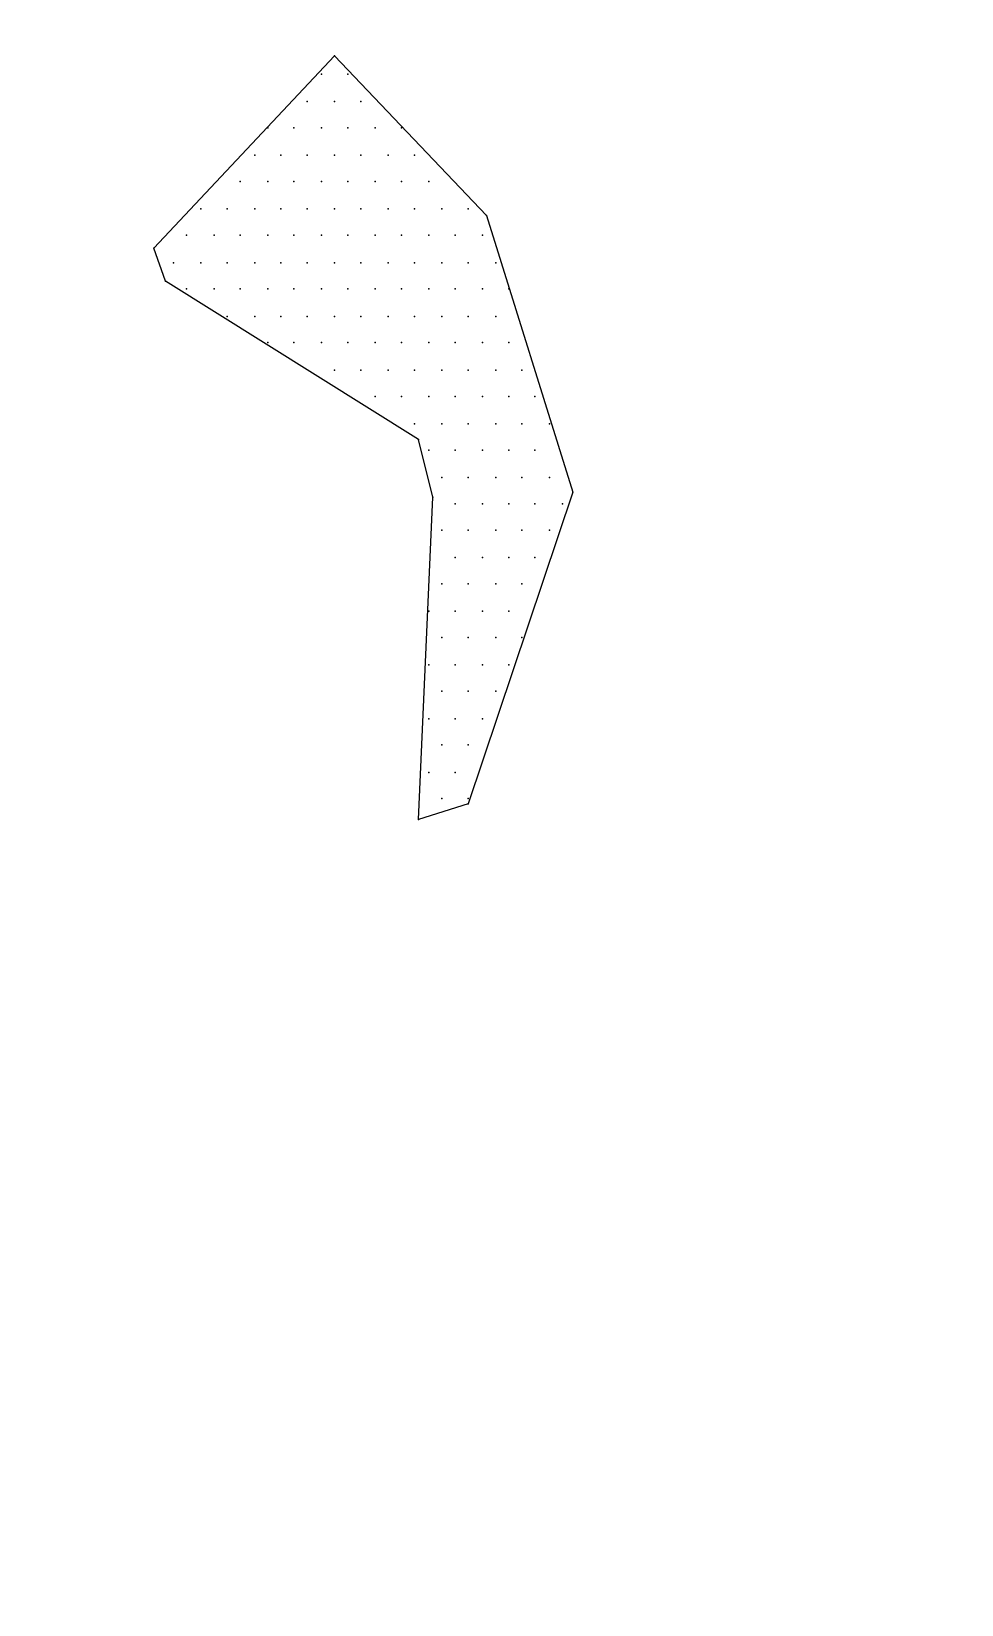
# Model space of a CAD drawing. Extents: x 204392 to 206166, y 706239 to 707835.
# Drawn here: x 204728.74 to 204736.23, y 707756.65 to 707769.32 of the extents above; entities that cross this region are included whole.
import ezdxf

# ---------------------------------------------------------------- set-up
doc = ezdxf.new("R2010")
doc.units = 0
doc.header["$LTSCALE"] = 7
doc.header["$MEASUREMENT"] = 0
doc.layers.add('FNCP001', color=2, linetype='Continuous')
doc.layers.add('KOTERET', color=1, linetype='Continuous')

# ---------------------------------------------------------------- blocks, each defined once
blk = doc.blocks.new('elips')
at = {"layer": 'KOTERET', "color": 1, "linetype": 'Continuous'}
blk.add_lwpolyline([(183470.016, 676895.4537, 0.049045), (183480.4615, 676894.7042, 0.072972), (183495.7682, 676897.3644, 0.125195), (183505.5539, 676902.7006, 0.103069), (183510.8901, 676910.222, 0.035565), (183511.2437, 676911.7474, 0.105225), (183511.0009, 676916.3288, 0.105504), (183506.2242, 676923.6021, 0.107235), (183498.7609, 676928.3419, 0.064474), (183486.278, 676931.7833, 0.055181), (183475.1886, 676932.1158, 0.081162), (183462.1621, 676929.4398, 0.05669), (183453.886, 676925.1539, 0.171614), (183447.8425, 676918.1287, 0.076301), (183446.9293, 676914.0117, 0.117637), (183448.3967, 676907.7307, 0.130118), (183453.0995, 676902.3945, 0.070334), (183462.7691, 676897.2958, 0.047983), (183470.016, 676895.4537)], format="xyb", dxfattribs=at)
at = {"layer": 'KOTERET', "color": 2, "linetype": 'Continuous'}
for points in [[(183470.4119, 676929.1178), (183471.1403, 676929.8937)], [(183471.1403, 676929.8937), (183471.7525, 676929.2498)], [(183471.0875, 676929.8198), (183471.0875, 676929.8198)], [(183471.1931, 676929.8198), (183471.1931, 676929.8198)], [(183471.0294, 676929.709), (183471.0294, 676929.709)], [(183471.1403, 676929.709), (183471.1403, 676929.709)], [(183471.2458, 676929.709), (183471.2458, 676929.709)], [(183470.8711, 676929.6034), (183470.8711, 676929.6034)], [(183470.9766, 676929.6034), (183470.9766, 676929.6034)], [(183471.0875, 676929.6034), (183471.0875, 676929.6034)], [(183471.1931, 676929.6034), (183471.1931, 676929.6034)], [(183471.3039, 676929.6034), (183471.3039, 676929.6034)], [(183471.4095, 676929.6034), (183471.4095, 676929.6034)], [(183470.8183, 676929.4926), (183470.8183, 676929.4926)], [(183470.9239, 676929.4926), (183470.9239, 676929.4926)], [(183471.0294, 676929.4926), (183471.0294, 676929.4926)], [(183471.1403, 676929.4926), (183471.1403, 676929.4926)], [(183471.2458, 676929.4926), (183471.2458, 676929.4926)], [(183471.3567, 676929.4926), (183471.3567, 676929.4926)], [(183471.4622, 676929.4926), (183471.4622, 676929.4926)], [(183470.7602, 676929.387), (183470.7602, 676929.387)], [(183470.8711, 676929.387), (183470.8711, 676929.387)], [(183470.9766, 676929.387), (183470.9766, 676929.387)], [(183471.0875, 676929.387), (183471.0875, 676929.387)], [(183471.1931, 676929.387), (183471.1931, 676929.387)], [(183471.3039, 676929.387), (183471.3039, 676929.387)], [(183471.4095, 676929.387), (183471.4095, 676929.387)], [(183471.5203, 676929.387), (183471.5203, 676929.387)], [(183470.6019, 676929.2762), (183470.6019, 676929.2762)], [(183470.7075, 676929.2762), (183470.7075, 676929.2762)], [(183470.8183, 676929.2762), (183470.8183, 676929.2762)], [(183470.9239, 676929.2762), (183470.9239, 676929.2762)], [(183471.0294, 676929.2762), (183471.0294, 676929.2762)], [(183471.1403, 676929.2762), (183471.1403, 676929.2762)], [(183471.2458, 676929.2762), (183471.2458, 676929.2762)], [(183471.3567, 676929.2762), (183471.3567, 676929.2762)], [(183471.4622, 676929.2762), (183471.4622, 676929.2762)], [(183471.5731, 676929.2762), (183471.5731, 676929.2762)], [(183471.6786, 676929.2762), (183471.6786, 676929.2762)], [(183471.7525, 676929.2498), (183472.1009, 676928.1361)], [(183470.5438, 676929.1706), (183470.5438, 676929.1706)], [(183470.6547, 676929.1706), (183470.6547, 676929.1706)], [(183470.7602, 676929.1706), (183470.7602, 676929.1706)], [(183470.8711, 676929.1706), (183470.8711, 676929.1706)], [(183470.9766, 676929.1706), (183470.9766, 676929.1706)], [(183471.0875, 676929.1706), (183471.0875, 676929.1706)], [(183471.1931, 676929.1706), (183471.1931, 676929.1706)], [(183471.3039, 676929.1706), (183471.3039, 676929.1706)], [(183471.4095, 676929.1706), (183471.4095, 676929.1706)], [(183471.5203, 676929.1706), (183471.5203, 676929.1706)], [(183471.6259, 676929.1706), (183471.6259, 676929.1706)], [(183471.7367, 676929.1706), (183471.7367, 676929.1706)], [(183470.4594, 676928.9859), (183470.4119, 676929.1178)], [(183470.4911, 676929.0598), (183470.4911, 676929.0598)], [(183470.6019, 676929.0598), (183470.6019, 676929.0598)], [(183470.7075, 676929.0598), (183470.7075, 676929.0598)], [(183470.8183, 676929.0598), (183470.8183, 676929.0598)], [(183470.9239, 676929.0598), (183470.9239, 676929.0598)], [(183471.0294, 676929.0598), (183471.0294, 676929.0598)], [(183471.1403, 676929.0598), (183471.1403, 676929.0598)], [(183471.2458, 676929.0598), (183471.2458, 676929.0598)], [(183471.3567, 676929.0598), (183471.3567, 676929.0598)], [(183471.4622, 676929.0598), (183471.4622, 676929.0598)], [(183471.5731, 676929.0598), (183471.5731, 676929.0598)], [(183471.6786, 676929.0598), (183471.6786, 676929.0598)], [(183471.7895, 676929.0598), (183471.7895, 676929.0598)], [(183471.4781, 676928.3472), (183470.4594, 676928.9859)], [(183470.5438, 676928.9542), (183470.5438, 676928.9542)], [(183470.6547, 676928.9542), (183470.6547, 676928.9542)], [(183470.7602, 676928.9542), (183470.7602, 676928.9542)], [(183470.8711, 676928.9542), (183470.8711, 676928.9542)], [(183470.9766, 676928.9542), (183470.9766, 676928.9542)], [(183471.0875, 676928.9542), (183471.0875, 676928.9542)], [(183471.1931, 676928.9542), (183471.1931, 676928.9542)], [(183471.3039, 676928.9542), (183471.3039, 676928.9542)], [(183471.4095, 676928.9542), (183471.4095, 676928.9542)], [(183471.5203, 676928.9542), (183471.5203, 676928.9542)], [(183471.6259, 676928.9542), (183471.6259, 676928.9542)], [(183471.7367, 676928.9542), (183471.7367, 676928.9542)], [(183471.8423, 676928.9542), (183471.8423, 676928.9542)], [(183470.7075, 676928.8434), (183470.7075, 676928.8434)], [(183470.8183, 676928.8434), (183470.8183, 676928.8434)], [(183470.9239, 676928.8434), (183470.9239, 676928.8434)], [(183471.0294, 676928.8434), (183471.0294, 676928.8434)], [(183471.1403, 676928.8434), (183471.1403, 676928.8434)], [(183471.2458, 676928.8434), (183471.2458, 676928.8434)], [(183471.3567, 676928.8434), (183471.3567, 676928.8434)], [(183471.4622, 676928.8434), (183471.4622, 676928.8434)], [(183471.5731, 676928.8434), (183471.5731, 676928.8434)], [(183471.6786, 676928.8434), (183471.6786, 676928.8434)], [(183471.7895, 676928.8434), (183471.7895, 676928.8434)], [(183470.8711, 676928.7378), (183470.8711, 676928.7378)], [(183470.9766, 676928.7378), (183470.9766, 676928.7378)], [(183471.0875, 676928.7378), (183471.0875, 676928.7378)], [(183471.1931, 676928.7378), (183471.1931, 676928.7378)], [(183471.3039, 676928.7378), (183471.3039, 676928.7378)], [(183471.4095, 676928.7378), (183471.4095, 676928.7378)], [(183471.5203, 676928.7378), (183471.5203, 676928.7378)], [(183471.6259, 676928.7378), (183471.6259, 676928.7378)], [(183471.7367, 676928.7378), (183471.7367, 676928.7378)], [(183471.8423, 676928.7378), (183471.8423, 676928.7378)], [(183471.1403, 676928.627), (183471.1403, 676928.627)], [(183471.2458, 676928.627), (183471.2458, 676928.627)], [(183471.3567, 676928.627), (183471.3567, 676928.627)], [(183471.4622, 676928.627), (183471.4622, 676928.627)], [(183471.5731, 676928.627), (183471.5731, 676928.627)], [(183471.6786, 676928.627), (183471.6786, 676928.627)], [(183471.7895, 676928.627), (183471.7895, 676928.627)], [(183471.895, 676928.627), (183471.895, 676928.627)], [(183471.3039, 676928.5214), (183471.3039, 676928.5214)], [(183471.4095, 676928.5214), (183471.4095, 676928.5214)], [(183471.5203, 676928.5214), (183471.5203, 676928.5214)], [(183471.6259, 676928.5214), (183471.6259, 676928.5214)], [(183471.7367, 676928.5214), (183471.7367, 676928.5214)], [(183471.8423, 676928.5214), (183471.8423, 676928.5214)], [(183471.9478, 676928.5214), (183471.9478, 676928.5214)], [(183471.4622, 676928.4105), (183471.4622, 676928.4105)], [(183471.5731, 676928.4105), (183471.5731, 676928.4105)], [(183471.6786, 676928.4105), (183471.6786, 676928.4105)], [(183471.7895, 676928.4105), (183471.7895, 676928.4105)], [(183471.895, 676928.4105), (183471.895, 676928.4105)], [(183472.0059, 676928.4105), (183472.0059, 676928.4105)], [(183471.5361, 676928.115), (183471.4781, 676928.3472)], [(183471.5203, 676928.305), (183471.5203, 676928.305)], [(183471.6259, 676928.305), (183471.6259, 676928.305)], [(183471.7367, 676928.305), (183471.7367, 676928.305)], [(183471.8423, 676928.305), (183471.8423, 676928.305)], [(183471.9478, 676928.305), (183471.9478, 676928.305)], [(183471.5731, 676928.1941), (183471.5731, 676928.1941)], [(183471.6786, 676928.1941), (183471.6786, 676928.1941)], [(183471.7895, 676928.1941), (183471.7895, 676928.1941)], [(183471.895, 676928.1941), (183471.895, 676928.1941)], [(183472.0059, 676928.1941), (183472.0059, 676928.1941)], [(183471.4781, 676926.8165), (183471.5361, 676928.115)], [(183472.1009, 676928.1361), (183471.6786, 676926.8799)], [(183471.6259, 676928.0886), (183471.6259, 676928.0886)], [(183471.7367, 676928.0886), (183471.7367, 676928.0886)], [(183471.8423, 676928.0886), (183471.8423, 676928.0886)], [(183471.9478, 676928.0886), (183471.9478, 676928.0886)], [(183472.0587, 676928.0886), (183472.0587, 676928.0886)], [(183471.5731, 676927.983), (183471.5731, 676927.983)], [(183471.6786, 676927.983), (183471.6786, 676927.983)], [(183471.7895, 676927.983), (183471.7895, 676927.983)], [(183471.895, 676927.983), (183471.895, 676927.983)], [(183472.0059, 676927.983), (183472.0059, 676927.983)], [(183471.6259, 676927.8722), (183471.6259, 676927.8722)], [(183471.7367, 676927.8722), (183471.7367, 676927.8722)], [(183471.8423, 676927.8722), (183471.8423, 676927.8722)], [(183471.9478, 676927.8722), (183471.9478, 676927.8722)], [(183471.5731, 676927.7666), (183471.5731, 676927.7666)], [(183471.6786, 676927.7666), (183471.6786, 676927.7666)], [(183471.7895, 676927.7666), (183471.7895, 676927.7666)], [(183471.895, 676927.7666), (183471.895, 676927.7666)], [(183471.5203, 676927.6558), (183471.5203, 676927.6558)], [(183471.6259, 676927.6558), (183471.6259, 676927.6558)], [(183471.7367, 676927.6558), (183471.7367, 676927.6558)], [(183471.8423, 676927.6558), (183471.8423, 676927.6558)], [(183471.5731, 676927.5502), (183471.5731, 676927.5502)], [(183471.6786, 676927.5502), (183471.6786, 676927.5502)], [(183471.7895, 676927.5502), (183471.7895, 676927.5502)], [(183471.895, 676927.5502), (183471.895, 676927.5502)], [(183471.5203, 676927.4394), (183471.5203, 676927.4394)], [(183471.6259, 676927.4394), (183471.6259, 676927.4394)], [(183471.7367, 676927.4394), (183471.7367, 676927.4394)], [(183471.8423, 676927.4394), (183471.8423, 676927.4394)], [(183471.5731, 676927.3338), (183471.5731, 676927.3338)], [(183471.6786, 676927.3338), (183471.6786, 676927.3338)], [(183471.7895, 676927.3338), (183471.7895, 676927.3338)], [(183471.5203, 676927.223), (183471.5203, 676927.223)], [(183471.6259, 676927.223), (183471.6259, 676927.223)], [(183471.7367, 676927.223), (183471.7367, 676927.223)], [(183471.5731, 676927.1174), (183471.5731, 676927.1174)], [(183471.6786, 676927.1174), (183471.6786, 676927.1174)], [(183471.5203, 676927.0066), (183471.5203, 676927.0066)], [(183471.6259, 676927.0066), (183471.6259, 676927.0066)], [(183471.6786, 676926.8799), (183471.4781, 676926.8165)], [(183471.5731, 676926.901), (183471.5731, 676926.901)], [(183471.6786, 676926.901), (183471.6786, 676926.901)]]:
    blk.add_lwpolyline(points, dxfattribs=at)
at = {"layer": 'KOTERET', "color": 1}
for p in [(183471.1403, 676929.8937), (183471.1403, 676929.8937), (183471.0875, 676929.8198), (183471.0875, 676929.8198), (183471.1931, 676929.8198), (183471.1931, 676929.8198), (183471.0294, 676929.709), (183471.0294, 676929.709), (183471.1403, 676929.709), (183471.1403, 676929.709), (183471.2458, 676929.709), (183471.2458, 676929.709), (183470.8711, 676929.6034), (183470.8711, 676929.6034), (183470.9766, 676929.6034), (183470.9766, 676929.6034), (183471.0875, 676929.6034), (183471.0875, 676929.6034), (183471.1931, 676929.6034), (183471.1931, 676929.6034), (183471.3039, 676929.6034), (183471.3039, 676929.6034), (183471.4095, 676929.6034), (183471.4095, 676929.6034), (183470.8183, 676929.4926), (183470.8183, 676929.4926), (183470.9239, 676929.4926), (183470.9239, 676929.4926), (183471.0294, 676929.4926), (183471.0294, 676929.4926), (183471.1403, 676929.4926), (183471.1403, 676929.4926), (183471.2458, 676929.4926), (183471.2458, 676929.4926), (183471.3567, 676929.4926), (183471.3567, 676929.4926), (183471.4622, 676929.4926), (183471.4622, 676929.4926), (183470.7602, 676929.387), (183470.7602, 676929.387), (183470.8711, 676929.387), (183470.8711, 676929.387), (183470.9766, 676929.387), (183470.9766, 676929.387), (183471.0875, 676929.387), (183471.0875, 676929.387), (183471.1931, 676929.387), (183471.1931, 676929.387), (183471.3039, 676929.387), (183471.3039, 676929.387), (183471.4095, 676929.387), (183471.4095, 676929.387), (183471.5203, 676929.387), (183471.5203, 676929.387), (183470.6019, 676929.2762), (183470.6019, 676929.2762), (183470.7075, 676929.2762), (183470.7075, 676929.2762), (183470.8183, 676929.2762), (183470.8183, 676929.2762), (183470.9239, 676929.2762), (183470.9239, 676929.2762), (183471.0294, 676929.2762), (183471.0294, 676929.2762), (183471.1403, 676929.2762), (183471.1403, 676929.2762), (183471.2458, 676929.2762), (183471.2458, 676929.2762), (183471.3567, 676929.2762), (183471.3567, 676929.2762), (183471.4622, 676929.2762), (183471.4622, 676929.2762), (183471.5731, 676929.2762), (183471.5731, 676929.2762), (183471.6786, 676929.2762), (183471.6786, 676929.2762), (183471.7525, 676929.2498), (183471.7525, 676929.2498), (183470.5438, 676929.1706), (183470.5438, 676929.1706), (183470.6547, 676929.1706), (183470.6547, 676929.1706), (183470.7602, 676929.1706), (183470.7602, 676929.1706), (183470.8711, 676929.1706), (183470.8711, 676929.1706), (183470.9766, 676929.1706), (183470.9766, 676929.1706), (183471.0875, 676929.1706), (183471.0875, 676929.1706), (183471.1931, 676929.1706), (183471.1931, 676929.1706), (183471.3039, 676929.1706), (183471.3039, 676929.1706), (183471.4095, 676929.1706), (183471.4095, 676929.1706), (183471.5203, 676929.1706), (183471.5203, 676929.1706), (183471.6259, 676929.1706), (183471.6259, 676929.1706), (183471.7367, 676929.1706), (183471.7367, 676929.1706), (183470.4119, 676929.1178), (183470.4119, 676929.1178), (183470.4911, 676929.0598), (183470.4911, 676929.0598), (183470.6019, 676929.0598), (183470.6019, 676929.0598), (183470.7075, 676929.0598), (183470.7075, 676929.0598), (183470.8183, 676929.0598), (183470.8183, 676929.0598), (183470.9239, 676929.0598), (183470.9239, 676929.0598), (183471.0294, 676929.0598), (183471.0294, 676929.0598), (183471.1403, 676929.0598), (183471.1403, 676929.0598), (183471.2458, 676929.0598), (183471.2458, 676929.0598), (183471.3567, 676929.0598), (183471.3567, 676929.0598), (183471.4622, 676929.0598), (183471.4622, 676929.0598), (183471.5731, 676929.0598), (183471.5731, 676929.0598), (183471.6786, 676929.0598), (183471.6786, 676929.0598), (183471.7895, 676929.0598), (183471.7895, 676929.0598), (183470.4594, 676928.9859), (183470.4594, 676928.9859), (183470.5438, 676928.9542), (183470.5438, 676928.9542), (183470.6547, 676928.9542), (183470.6547, 676928.9542), (183470.7602, 676928.9542), (183470.7602, 676928.9542), (183470.8711, 676928.9542), (183470.8711, 676928.9542), (183470.9766, 676928.9542), (183470.9766, 676928.9542), (183471.0875, 676928.9542), (183471.0875, 676928.9542), (183471.1931, 676928.9542), (183471.1931, 676928.9542), (183471.3039, 676928.9542), (183471.3039, 676928.9542), (183471.4095, 676928.9542), (183471.4095, 676928.9542), (183471.5203, 676928.9542), (183471.5203, 676928.9542), (183471.6259, 676928.9542), (183471.6259, 676928.9542), (183471.7367, 676928.9542), (183471.7367, 676928.9542), (183471.8423, 676928.9542), (183471.8423, 676928.9542), (183470.7075, 676928.8434), (183470.7075, 676928.8434), (183470.8183, 676928.8434), (183470.8183, 676928.8434), (183470.9239, 676928.8434), (183470.9239, 676928.8434), (183471.0294, 676928.8434), (183471.0294, 676928.8434), (183471.1403, 676928.8434), (183471.1403, 676928.8434), (183471.2458, 676928.8434), (183471.2458, 676928.8434), (183471.3567, 676928.8434), (183471.3567, 676928.8434), (183471.4622, 676928.8434), (183471.4622, 676928.8434), (183471.5731, 676928.8434), (183471.5731, 676928.8434), (183471.6786, 676928.8434), (183471.6786, 676928.8434), (183471.7895, 676928.8434), (183471.7895, 676928.8434), (183470.8711, 676928.7378), (183470.8711, 676928.7378), (183470.9766, 676928.7378), (183470.9766, 676928.7378), (183471.0875, 676928.7378), (183471.0875, 676928.7378), (183471.1931, 676928.7378), (183471.1931, 676928.7378), (183471.3039, 676928.7378), (183471.3039, 676928.7378), (183471.4095, 676928.7378), (183471.4095, 676928.7378), (183471.5203, 676928.7378), (183471.5203, 676928.7378), (183471.6259, 676928.7378), (183471.6259, 676928.7378), (183471.7367, 676928.7378), (183471.7367, 676928.7378), (183471.8423, 676928.7378), (183471.8423, 676928.7378), (183471.1403, 676928.627), (183471.1403, 676928.627), (183471.2458, 676928.627), (183471.2458, 676928.627), (183471.3567, 676928.627), (183471.3567, 676928.627), (183471.4622, 676928.627), (183471.4622, 676928.627), (183471.5731, 676928.627), (183471.5731, 676928.627), (183471.6786, 676928.627), (183471.6786, 676928.627), (183471.7895, 676928.627), (183471.7895, 676928.627), (183471.895, 676928.627), (183471.895, 676928.627), (183471.3039, 676928.5214), (183471.3039, 676928.5214), (183471.4095, 676928.5214), (183471.4095, 676928.5214), (183471.5203, 676928.5214), (183471.5203, 676928.5214), (183471.6259, 676928.5214), (183471.6259, 676928.5214), (183471.7367, 676928.5214), (183471.7367, 676928.5214), (183471.8423, 676928.5214), (183471.8423, 676928.5214), (183471.9478, 676928.5214), (183471.9478, 676928.5214), (183471.4622, 676928.4105), (183471.4622, 676928.4105), (183471.5731, 676928.4105), (183471.5731, 676928.4105), (183471.6786, 676928.4105), (183471.6786, 676928.4105), (183471.7895, 676928.4105), (183471.7895, 676928.4105), (183471.895, 676928.4105), (183471.895, 676928.4105), (183472.0059, 676928.4105), (183472.0059, 676928.4105), (183471.4781, 676928.3472), (183471.4781, 676928.3472), (183471.5203, 676928.305), (183471.5203, 676928.305), (183471.6259, 676928.305), (183471.6259, 676928.305), (183471.7367, 676928.305), (183471.7367, 676928.305), (183471.8423, 676928.305), (183471.8423, 676928.305), (183471.9478, 676928.305), (183471.9478, 676928.305), (183471.5731, 676928.1941), (183471.5731, 676928.1941), (183471.6786, 676928.1941), (183471.6786, 676928.1941), (183471.7895, 676928.1941), (183471.7895, 676928.1941), (183471.895, 676928.1941), (183471.895, 676928.1941), (183472.0059, 676928.1941), (183472.0059, 676928.1941), (183471.5361, 676928.115), (183471.5361, 676928.115), (183472.1009, 676928.1361), (183472.1009, 676928.1361), (183471.6259, 676928.0886), (183471.6259, 676928.0886), (183471.7367, 676928.0886), (183471.7367, 676928.0886), (183471.8423, 676928.0886), (183471.8423, 676928.0886), (183471.9478, 676928.0886), (183471.9478, 676928.0886), (183472.0587, 676928.0886), (183472.0587, 676928.0886), (183471.5731, 676927.983), (183471.5731, 676927.983), (183471.6786, 676927.983), (183471.6786, 676927.983), (183471.7895, 676927.983), (183471.7895, 676927.983), (183471.895, 676927.983), (183471.895, 676927.983), (183472.0059, 676927.983), (183472.0059, 676927.983), (183471.6259, 676927.8722), (183471.6259, 676927.8722), (183471.7367, 676927.8722), (183471.7367, 676927.8722), (183471.8423, 676927.8722), (183471.8423, 676927.8722), (183471.9478, 676927.8722), (183471.9478, 676927.8722), (183471.5731, 676927.7666), (183471.5731, 676927.7666), (183471.6786, 676927.7666), (183471.6786, 676927.7666), (183471.7895, 676927.7666), (183471.7895, 676927.7666), (183471.895, 676927.7666), (183471.895, 676927.7666), (183471.5203, 676927.6558), (183471.5203, 676927.6558), (183471.6259, 676927.6558), (183471.6259, 676927.6558), (183471.7367, 676927.6558), (183471.7367, 676927.6558), (183471.8423, 676927.6558), (183471.8423, 676927.6558), (183471.5731, 676927.5502), (183471.5731, 676927.5502), (183471.6786, 676927.5502), (183471.6786, 676927.5502), (183471.7895, 676927.5502), (183471.7895, 676927.5502), (183471.895, 676927.5502), (183471.895, 676927.5502), (183471.5203, 676927.4394), (183471.5203, 676927.4394), (183471.6259, 676927.4394), (183471.6259, 676927.4394), (183471.7367, 676927.4394), (183471.7367, 676927.4394), (183471.8423, 676927.4394), (183471.8423, 676927.4394), (183471.5731, 676927.3338), (183471.5731, 676927.3338), (183471.6786, 676927.3338), (183471.6786, 676927.3338), (183471.7895, 676927.3338), (183471.7895, 676927.3338), (183471.5203, 676927.223), (183471.5203, 676927.223), (183471.6259, 676927.223), (183471.6259, 676927.223), (183471.7367, 676927.223), (183471.7367, 676927.223), (183471.5731, 676927.1174), (183471.5731, 676927.1174), (183471.6786, 676927.1174), (183471.6786, 676927.1174), (183471.5203, 676927.0066), (183471.5203, 676927.0066), (183471.6259, 676927.0066), (183471.6259, 676927.0066), (183471.5731, 676926.901), (183471.5731, 676926.901), (183471.6786, 676926.901), (183471.6786, 676926.901), (183471.6786, 676926.8799), (183471.6786, 676926.8799), (183471.4781, 676926.8165), (183471.4781, 676926.8165)]:
    blk.add_point(p, dxfattribs=at)

msp = doc.modelspace()

# ---------------------------------------------------------------- block references
at = {"layer": 'FNCP001', "xscale": 2, "yscale": 2, "zscale": 2}
msp.add_blockref('elips', (-162211.1, -646090.662), dxfattribs=at)

doc.saveas('drawing.dxf')
